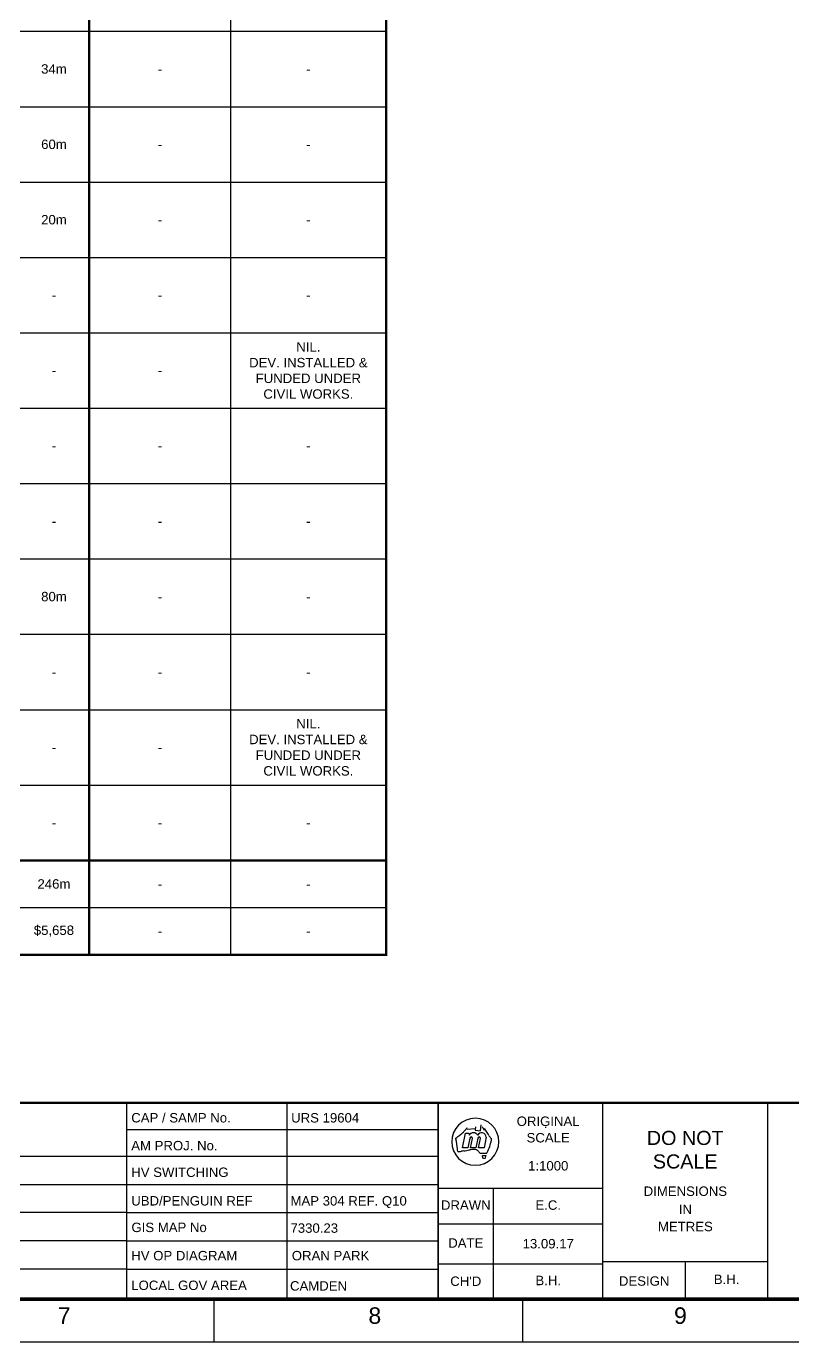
# Paper-space layout 'RETIC (2)' of a CAD drawing. Header units: metres. Extents: x -9 to 795, y -5 to 571.
# Drawn here: x 419 to 581.7, y -5.4 to 273.8 of the extents above; entities that cross this region are included whole.
import ezdxf
from ezdxf.enums import TextEntityAlignment as Align

# ---------------------------------------------------------------- set-up
doc = ezdxf.new("R2010")
doc.units = ezdxf.units.M
doc.header["$LTSCALE"] = 0.7
doc.layers.get('0').update_dxf_attribs({"color": 6})
doc.layers.add('_User Miscellaneous5', color=7, linetype='Continuous', lineweight=35)
doc.layers.add('Notes', color=7, linetype='Continuous')
doc.layers.add('SupportsUG_SP_EXT', color=7, linetype='Continuous')
doc.layers.get('SupportsUG_SP_EXT').off()
doc.styles.add('ARIAL', font='arial.ttf', dxfattribs={"height": 2})
doc.styles.add('iecISOCP', font='isocp.shx')
doc.styles.get("Standard").update_dxf_attribs({"font": 'arial.ttf'})

# ---------------------------------------------------------------- blocks, each defined once
blk = doc.blocks.new('A1_FRAME_TITLE')
at = {"layer": 'Notes', "color": 7, "linetype": 'Continuous'}
for p, q in [((449, 47.62), (449, 5.97)), ((449, 47.62), (449, 5.97)), ((515.12, 47.62), (515.12, 5.97)), ((515.12, 47.62), (515.12, 5.97)), ((515.12, 41.97), (515.12, 5.97)), ((515.12, 41.97), (515.12, 5.97)), ((515.12, 29.54), (550.12, 29.54)), ((515.12, 29.54), (550.12, 29.54))]:
    blk.add_line(p, q, dxfattribs=at)
at = {"layer": 'Notes', "color": 7}
for p, q in [((483.01, 47.62), (483.01, 5.97)), ((483.01, 47.62), (483.01, 5.97)), ((515.12, 5.97), (515.12, 47.62)), ((515.12, 5.97), (515.12, 47.62)), ((550.12, 5.97), (550.12, 47.62)), ((550.12, 5.97), (550.12, 47.62)), ((585.12, 5.97), (585.12, 47.62)), ((585.12, 5.97), (585.12, 47.62)), ((449, 41.97), (515.12, 41.97)), ((449, 41.97), (515.12, 41.97)), ((537.86, 42.48), (538.05, 42.44)), ((537.86, 42.48), (538.05, 42.44)), ((303.56, 36.33), (449, 36.33)), ((303.56, 36.33), (449, 36.33)), ((449, 36.33), (515.12, 36.33)), ((449, 36.33), (515.12, 36.33)), ((303.54, 30.28), (449, 30.28)), ((303.54, 30.28), (449, 30.28)), ((449, 30.33), (515.12, 30.33)), ((449, 30.33), (515.12, 30.33)), ((526.9, 5.97), (526.9, 29.54)), ((526.9, 5.97), (526.9, 29.54)), ((449, 24.33), (303.54, 24.33)), ((449, 24.33), (303.54, 24.33)), ((449, 24.33), (515.12, 24.33)), ((449, 24.33), (515.12, 24.33)), ((515.12, 21.97), (550.12, 21.97)), ((515.12, 21.97), (550.12, 21.97)), ((449, 18.33), (303.54, 18.33)), ((449, 18.33), (303.54, 18.33)), ((449, 18.33), (515.12, 18.33)), ((449, 18.33), (515.12, 18.33)), ((550.12, 13.97), (585.12, 13.97)), ((550.12, 13.97), (585.12, 13.97)), ((567.62, 5.97), (567.62, 13.97)), ((567.62, 5.97), (567.62, 13.97)), ((449, 12.33), (303.54, 12.33)), ((449, 12.33), (303.54, 12.33)), ((449, 12.33), (515.12, 12.33)), ((449, 12.33), (515.12, 12.33)), ((515.12, 13.47), (550.12, 13.47)), ((515.12, 13.47), (550.12, 13.47))]:
    blk.add_line(p, q, dxfattribs=at)
at = {"layer": 'Notes', "color": 4}
for p, q in [((521.32, 42.05), (523.09, 42.16)), ((521.32, 42.05), (523.09, 42.16)), ((523.09, 42.52), (522.97, 41.82)), ((523.09, 42.52), (522.97, 41.82)), ((524.11, 41.71), (524.3, 42.96)), ((524.11, 41.71), (524.3, 42.96)), ((524.94, 42.18), (525.77, 40.9)), ((524.94, 42.18), (525.77, 40.9)), ((520.31, 38.09), (520.93, 41.17)), ((520.31, 38.09), (520.93, 41.17)), ((520.93, 41.17), (521.67, 41.17)), ((520.93, 41.17), (521.67, 41.17)), ((521.87, 40.17), (521.45, 38.09)), ((521.87, 40.17), (521.45, 38.09)), ((521.67, 41.17), (521.72, 40.77)), ((521.67, 41.17), (521.72, 40.77)), ((522.02, 38.09), (522.42, 40.06)), ((522.02, 38.09), (522.42, 40.06)), ((522.97, 41.82), (524.11, 41.71)), ((522.97, 41.82), (524.11, 41.71)), ((523.58, 40.17), (523.17, 38.09)), ((523.58, 40.17), (523.17, 38.09)), ((523.74, 38.09), (524.13, 40.06)), ((523.74, 38.09), (524.13, 40.06)), ((525.33, 40.35), (524.88, 38.09)), ((525.33, 40.35), (524.88, 38.09)), ((521.45, 38.09), (520.31, 38.09)), ((521.45, 38.09), (520.31, 38.09)), ((523.17, 38.09), (522.02, 38.09)), ((523.17, 38.09), (522.02, 38.09)), ((524.88, 38.09), (523.74, 38.09)), ((524.88, 38.09), (523.74, 38.09)), ((525.38, 36.89), (523.97, 36.97)), ((523.97, 36.97), (525.38, 36.89)), ((525.38, 36.89), (523.97, 36.97)), ((525.38, 36.89), (523.97, 36.97)), ((523.97, 36.97), (525.38, 36.89)), ((525.38, 36.89), (523.97, 36.97)), ((524.61, 35.89), (524.53, 36.47)), ((524.53, 36.47), (525.26, 36.47)), ((524.61, 35.89), (524.53, 36.47)), ((524.53, 36.47), (525.26, 36.47)), ((525.26, 36.47), (525.05, 35.74)), ((525.26, 36.47), (525.05, 35.74)), ((525.05, 35.74), (524.61, 35.89)), ((525.05, 35.74), (524.61, 35.89))]:
    blk.add_line(p, q, dxfattribs=at)
at = {"layer": 'Notes', "linetype": 'Continuous'}
for p, q in [((467.56, 6.01), (467.56, -3.07)), ((467.56, 6.01), (467.56, -3.07)), ((533.07, 6.01), (533.07, -3.07)), ((533.07, 6.01), (533.07, -3.07))]:
    blk.add_line(p, q, dxfattribs=at)
at = {"layer": 'Notes', "color": 7, "linetype": 'Continuous'}
blk.add_lwpolyline([(-0.04, -3.07), (804.15, -3.07), (804.15, 573.26), (-0.04, 573.26)], close=True, dxfattribs=at)
blk.add_lwpolyline([(-0.04, -3.07), (804.15, -3.07), (804.15, 573.26), (-0.04, 573.26)], close=True, dxfattribs=at)
at = {"layer": 'Notes', "color": 7, "linetype": 'Continuous', "const_width": 0.8}
blk.add_lwpolyline([(9, 5.97), (795.11, 5.97), (795.11, 564.21), (9, 564.21)], close=True, dxfattribs=at)
blk.add_lwpolyline([(9, 5.97), (795.11, 5.97), (795.11, 564.21), (9, 564.21)], close=True, dxfattribs=at)
at = {"layer": 'Notes', "color": 7, "linetype": 'Continuous', "const_width": 0.5, "flags": 128}
blk.add_lwpolyline([(9, 47.62), (795.11, 47.62)], dxfattribs=at)
blk.add_lwpolyline([(9, 47.62), (795.11, 47.62)], dxfattribs=at)
at = {"layer": 'Notes', "color": 4}
for centre, radius, start, end in [((523.02, 39.37), 5, 0, 180), ((523.02, 39.37), 5, 0, 180), ((515.97, 46.16), 6.54, 313.7309, 319.3045), ((515.97, 46.16), 6.54, 313.7309, 319.3045), ((515.97, 46.16), 6.54, 319.3047, 324.8782), ((515.97, 46.16), 6.54, 319.3047, 324.8782), ((549.46, 57.06), 28.87, 210.1483, 211.8601), ((549.46, 57.06), 28.87, 210.1483, 211.8601), ((523.02, 39.37), 5, 180, 0), ((523.02, 39.37), 5, 180, 0), ((513.17, 49.09), 10.59, 302.5841, 308.1576), ((513.17, 49.09), 10.59, 302.5841, 308.1576), ((498.04, 35.61), 21.32, 10.3053, 12.3306), ((498.04, 35.61), 21.32, 10.3053, 12.3306), ((498.04, 35.61), 21.32, 8.2795, 10.3048), ((498.04, 35.61), 21.32, 8.2795, 10.3048), ((513.17, 49.09), 10.59, 308.157, 313.7305), ((513.17, 49.09), 10.59, 308.157, 313.7305), ((522.63, 40.21), 1.06, 31.7884, 148.2116), ((522.63, 40.21), 1.06, 31.7884, 148.2116), ((522.14, 40.11), 0.28, 348.6911, 168.6911), ((522.14, 40.11), 0.28, 348.6911, 168.6911), ((524.37, 40.3), 0.961, 2.5982, 150.8098), ((524.37, 40.3), 0.961, 2.5982, 150.8098), ((523.85, 40.11), 0.28, 348.6911, 168.6911), ((523.85, 40.11), 0.28, 348.6911, 168.6911), ((447.77, -10.21), 93.25, 33.1096, 33.2341), ((447.77, -10.21), 93.25, 33.1096, 33.2341), ((529.3, 42.96), 4.09, 213.1151, 222.4146), ((529.3, 42.96), 4.09, 213.1151, 222.4146), ((513.45, 42.48), 13.29, 341.8901, 347.8434), ((513.45, 42.48), 13.29, 341.8901, 347.8434), ((526.64, 40.53), 0.484, 222.42, 236.4422), ((526.64, 40.53), 0.484, 222.42, 236.4422), ((526.82, 40.81), 0.815, 236.4359, 244.7422), ((526.82, 40.81), 0.815, 236.4359, 244.7422), ((524.71, 40.06), 1.76, 347.8434, 354.1409), ((524.71, 40.06), 1.76, 347.8434, 354.1409), ((524.86, 40.04), 1.61, 354.1436, 1.0342), ((524.86, 40.04), 1.61, 354.1436, 1.0342), ((499.34, 35.8), 20.01, 6.2539, 8.2792), ((499.34, 35.8), 20.01, 6.2539, 8.2792), ((499.34, 35.8), 20.01, 4.2291, 6.2543), ((499.34, 35.8), 20.01, 4.2291, 6.2543), ((519.48, 39.42), 2.15, 265.1734, 270.0504), ((519.48, 39.42), 2.15, 265.1734, 270.0504), ((519.48, 39.51), 2.24, 270.0438, 274.7322), ((519.48, 39.51), 2.24, 270.0438, 274.7322), ((519.4, 40.42), 3.15, 274.7358, 283.0812), ((519.4, 40.42), 3.15, 274.7358, 283.0812), ((521.23, 32.55), 4.93, 97.7419, 103.0814), ((521.23, 32.55), 4.93, 97.7419, 103.0814), ((517.51, 59.88), 22.65, 277.7418, 280.8825), ((517.51, 59.88), 22.65, 277.7418, 280.8825), ((522.66, 33.09), 4.63, 85.4613, 100.8824), ((522.66, 33.09), 4.63, 85.4613, 100.8824), ((522.96, 36.78), 0.924, 46.5875, 85.4612), ((522.96, 36.78), 0.924, 46.5875, 85.4612), ((522.11, 35.89), 2.16, 30.1885, 46.5879), ((522.11, 35.89), 2.16, 30.1885, 46.5879), ((524.88, 37.45), 0.75, 311.6083, 321.0792), ((524.88, 37.45), 0.75, 311.6083, 321.0792), ((524.94, 37.41), 0.675, 321.0838, 331.5982), ((524.94, 37.41), 0.675, 321.0838, 331.5982), ((518.77, 40.74), 7.69, 331.5942, 341.8897), ((518.77, 40.74), 7.69, 331.5942, 341.8897)]:
    blk.add_arc(centre, radius, start, end, dxfattribs=at)
at = {"layer": 'Notes', "color": 7, "style": 'ARIAL'}
for s, height, p in [('CAP / SAMP No.', 2, (450, 43.47)), ('CAP / SAMP No.', 2, (450, 43.47)), ('AM PROJ. No.', 2, (450, 37.55)), ('AM PROJ. No.', 2, (450, 37.55)), ('HV SWITCHING', 2, (450, 31.9)), ('HV SWITCHING', 2, (450, 31.9)), ('UBD/PENGUIN REF', 2, (450, 25.84)), ('UBD/PENGUIN REF', 2, (450, 25.84)), ('GIS MAP No', 2, (450.04, 20.2)), ('GIS MAP No', 2, (450.04, 20.2)), ('HV OP DIAGRAM', 2, (450, 14.2)), ('HV OP DIAGRAM', 2, (450, 14.2)), ('LOCAL GOV AREA', 2, (450, 7.9)), ('LOCAL GOV AREA', 2, (450, 7.9)), ('7', 3.5, (434.4, 0.72)), ('7', 3.5, (434.4, 0.72)), ('8', 3.5, (500.34, 0.72)), ('8', 3.5, (500.34, 0.72)), ('9', 3.5, (565.21, 0.72)), ('9', 3.5, (565.21, 0.72))]:
    blk.add_text(s, height=height, dxfattribs=at).set_placement(p)
for s, p in [('ORIGINAL', (538.49, 42.73)), ('ORIGINAL', (538.49, 42.73)), ('SCALE', (538.49, 39.23)), ('SCALE', (538.49, 39.23)), ('DIMENSIONS', (567.62, 27.88)), ('DIMENSIONS', (567.62, 27.88)), ('DRAWN', (521.01, 24.93)), ('DRAWN', (521.01, 24.93)), ('IN', (567.62, 24.04)), ('IN', (567.62, 24.04)), ('METRES', (567.62, 20.38)), ('METRES', (567.62, 20.38)), ('DATE', (521.01, 16.88)), ('DATE', (521.01, 16.88)), ("CH'D", (521.01, 8.77)), ("CH'D", (521.01, 8.77)), ('DESIGN', (558.87, 8.81)), ('DESIGN', (558.87, 8.81))]:
    blk.add_text(s, height=2, dxfattribs=at).set_placement(p, align=Align.CENTER)
at = {"layer": 'Notes', "color": 7, "insert": (567.59, 37.67), "char_height": 3, "width": 29.1, "attachment_point": 5, "style": 'ARIAL'}
blk.add_mtext('DO NOT SCALE', dxfattribs=at)
blk.add_mtext('DO NOT SCALE', dxfattribs=at)
at = {"layer": 'Notes', "color": 7, "insert": (538.51, 17.72), "char_height": 2, "attachment_point": 5, "style": 'ARIAL'}
blk.add_mtext_dynamic_manual_height_columns('13.09.17', width=23.2209, gutter_width=10, heights=[0], dxfattribs=at)
blk.add_mtext_dynamic_manual_height_columns('13.09.17', width=23.2209, gutter_width=10, heights=[0], dxfattribs=at)
at = {"layer": 'Notes', "color": 7}
blk.add_attdef('EPD_REF_NO', text='', height=5, dxfattribs=at).set_placement((760.12, 52.77), align=Align.CENTER)
blk.add_attdef('EPD_REF_NO', text='', height=5, dxfattribs=at).set_placement((760.12, 52.77), align=Align.CENTER)
at = {"layer": 'Notes', "color": 3, "style": 'iecISOCP', "flags": 8}
blk.add_attdef('VERSION_NO', text='', height=2.5, rotation=90, dxfattribs=at).set_placement((272.82, 44.54), align=Align.MIDDLE_CENTER)
blk.add_attdef('VERSION_NO', text='', height=2.5, rotation=90, dxfattribs=at).set_placement((272.82, 44.54), align=Align.MIDDLE_CENTER)
at = {"layer": 'Notes', "color": 7, "style": 'ARIAL'}
for tag, p in [('CAP_NO', (483.94, 43.46)), ('CAP_NO', (483.94, 43.46)), ('IE_NUM', (483.8, 37.81)), ('IE_NUM', (483.8, 37.81)), ('REF_No_1', (306, 32.31)), ('REF_No_1', (306, 32.31)), ('REF_1', (327.55, 32.31)), ('REF_1', (327.55, 32.31)), ('GEN_WO', (412.46, 31.76)), ('GEN_WO', (412.46, 31.76)), ('HV_SWITCH', (484.22, 32.16)), ('HV_SWITCH', (484.22, 32.16)), ('REF_No_2', (306, 26.31)), ('REF_No_2', (306, 26.31)), ('REF_2', (327.55, 26.31)), ('REF_2', (327.55, 26.31)), ('OH_WO', (412.46, 25.81)), ('OH_WO', (412.46, 25.81)), ('UBD_REF', (483.8, 25.83)), ('UBD_REF', (483.8, 25.83)), ('REF_No_3', (306, 20.31)), ('REF_No_3', (306, 20.31)), ('REF_3', (327.55, 20.31)), ('REF_3', (327.55, 20.31)), ('UG_WO', (412.46, 20.05)), ('UG_WO', (412.46, 20.05)), ('GIS_MAP_No', (483.8, 20.04)), ('GIS_MAP_No', (483.8, 20.04)), ('REF_No_4', (306, 14.31)), ('REF_No_4', (306, 14.31)), ('REF_4', (327.55, 14.31)), ('REF_4', (327.55, 14.31)), ('SUB_WO', (412.46, 13.81)), ('SUB_WO', (412.46, 13.81)), ('HV_OP_DIAG', (484.08, 14.2)), ('HV_OP_DIAG', (484.08, 14.2)), ('LGA', (483.7, 7.78)), ('LGA', (483.7, 7.78))]:
    blk.add_attdef(tag, p, '', height=2, dxfattribs=at)
at = {"layer": 'Notes', "color": 7, "style": 'ARIAL', "width": 1.1}
for tag, p in [('T1', (655.13, 39.47)), ('T1', (655.13, 39.47)), ('T2', (655.13, 34.35)), ('T2', (655.13, 34.35)), ('T3', (655.13, 28.92)), ('T3', (655.13, 28.92)), ('T4', (655.13, 23.66)), ('T4', (655.13, 23.66)), ('T5', (655.13, 18.23)), ('T5', (655.13, 18.23)), ('T6', (655.13, 12.97)), ('T6', (655.13, 12.97))]:
    blk.add_attdef(tag, text='', height=3.5, dxfattribs=at).set_placement(p, align=Align.CENTER)
at = {"layer": 'Notes', "color": 7, "style": 'ARIAL'}
for tag, height, p in [('scale', 2, (538.51, 33.27)), ('scale', 2, (538.51, 33.27)), ('DRAWN', 2, (538.51, 24.93)), ('DRAWN', 2, (538.51, 24.93)), ('REV', 5, (790.81, 17.1)), ('REV', 5, (790.81, 17.1)), ('DESIGN', 2, (576.37, 9.15)), ('DESIGN', 2, (576.37, 9.15)), ('CHD', 2, (538.51, 8.93)), ('CHD', 2, (538.51, 8.93))]:
    blk.add_attdef(tag, text='', height=height, dxfattribs=at).set_placement(p, align=Align.CENTER)
blk.add_attdef('NUM', text='', height=7, dxfattribs=at).set_placement((763.12, 20.12), align=Align.MIDDLE_CENTER)
blk.add_attdef('NUM', text='', height=7, dxfattribs=at).set_placement((763.12, 20.12), align=Align.MIDDLE_CENTER)
for tag, p in [('NS', (762.87, 8.12)), ('NS', (762.87, 8.12)), ('SHTS', (774.68, 8.12)), ('SHTS', (774.68, 8.12))]:
    blk.add_attdef(tag, text='', height=2, dxfattribs=at).set_placement(p, align=Align.MIDDLE)
at = {"layer": 'Notes', "style": 'iecISOCP'}
blk.add_attdef('ExportID', (9.02, 2.35), '', height=2.5, dxfattribs=at)
blk.add_attdef('ExportID', (9.02, 2.35), '', height=2.5, dxfattribs=at)
at = {"layer": 'Notes', "style": 'iecISOCP', "flags": 1}
for tag, p in [('ProjectType', (14.12, -26.84)), ('ProjectType', (14.12, -26.84)), ('ProjectNumber', (23.5, -26.86)), ('ProjectNumber', (23.5, -26.86)), ('DrawingNumber', (35.46, -26.85)), ('DrawingNumber', (35.46, -26.85)), ('ProjectDescription', (47.51, -26.87)), ('ProjectDescription', (47.51, -26.87)), ('ExportDate', (60.23, -26.83)), ('ExportDate', (60.23, -26.83)), ('ExportUserName', (69.1, -26.84)), ('ExportUserName', (69.1, -26.84)), ('DesignerCompanyName', (81.43, -26.84)), ('DesignerCompanyName', (81.43, -26.84)), ('ExportAreaOfInterest', (97.04, -26.86)), ('ExportAreaOfInterest', (97.04, -26.86)), ('GIS_SUCCESS', (111.94, -26.82)), ('GIS_SUCCESS', (111.94, -26.82)), ('CAD_SUCCESS', (121.73, -26.83)), ('CAD_SUCCESS', (121.73, -26.83)), ('DEPOTCODE', (132.05, -26.92)), ('DEPOTCODE', (132.05, -26.92)), ('ExportCategories', (140.02, -26.84)), ('ExportCategories', (140.02, -26.84)), ('Comments', (154.33, -26.93)), ('Comments', (154.33, -26.93)), ('EPD_-_VERSION_1.5', (161.74, -26.93)), ('EPD_-_VERSION_1.5', (161.74, -26.93))]:
    blk.add_attdef(tag, p, '', height=1, dxfattribs=at)
blk = doc.blocks.new('*T120')
at = {"layer": '_User Miscellaneous5', "color": 0, "linetype": 'ByBlock', "lineweight": -2, "ltscale": 0.5, "transparency": 16777216}
for p, q in [((0, 0), (240.19, 0)), ((0, 0), (0, -16.21)), ((240.19, 0), (240.19, -16.21)), ((0, -39.58), (0, -444.57)), ((20, -39.58), (20, -424.57)), ((45.73, -39.58), (45.73, -434.57)), ((60.73, -39.58), (60.73, -434.57)), ((87.19, -39.58), (87.19, -444.57)), ((177.19, -39.58), (177.19, -444.57)), ((207.19, -39.58), (207.19, -444.57)), ((240.19, -39.58), (240.19, -444.57)), ((87.19, -48.57), (177.19, -48.57)), ((102.19, -48.57), (102.19, -444.57)), ((117.19, -48.57), (117.19, -444.57)), ((132.19, -48.57), (132.19, -444.57)), ((147.19, -48.57), (147.19, -444.57)), ((162.19, -48.57), (162.19, -444.57)), ((0, -56.57), (240.19, -56.57)), ((0, -72.57), (240.19, -72.57)), ((0, -88.57), (240.19, -88.57)), ((0, -104.57), (240.19, -104.57)), ((0, -120.57), (240.19, -120.57)), ((0, -136.57), (240.19, -136.57)), ((0, -152.57), (240.19, -152.57)), ((0, -168.57), (240.19, -168.57)), ((0, -184.57), (240.19, -184.57)), ((0, -200.57), (240.19, -200.57)), ((0, -216.57), (240.19, -216.57)), ((0, -232.57), (240.19, -232.57)), ((0, -248.57), (240.19, -248.57)), ((0, -264.57), (240.19, -264.57)), ((0, -280.57), (240.19, -280.57)), ((0, -296.57), (240.19, -296.57)), ((0, -312.57), (240.19, -312.57)), ((0, -328.57), (240.19, -328.57)), ((0, -344.57), (240.19, -344.57)), ((0, -360.57), (240.19, -360.57)), ((0, -376.57), (240.19, -376.57)), ((0, -392.57), (240.19, -392.57)), ((0, -408.57), (240.19, -408.57)), ((0, -424.57), (240.19, -424.57)), ((0, -434.57), (240.19, -434.57)), ((0, -444.57), (240.19, -444.57))]:
    blk.add_line(p, q, dxfattribs=at)
at = {"layer": 'Defpoints', "color": 8, "linetype": 'ByBlock', "lineweight": 0, "ltscale": 0.5, "transparency": 16777216}
for p, q in [((0, -16.21), (240.19, -16.21)), ((0, -16.21), (0, -39.58)), ((240.19, -16.21), (240.19, -39.58)), ((0, -21.88), (240.19, -21.88)), ((132.19, -21.88), (132.19, -33.68)), ((0, -33.68), (240.19, -33.68)), ((0, -39.58), (240.19, -39.58))]:
    blk.add_line(p, q, dxfattribs=at)
at = {"layer": '_User Miscellaneous5', "color": 7, "ltscale": 0.5, "transparency": 16777216}
for s, insert, char_height, width, attachment_point in [('{\\fArial|b1|i0|c0|p34;URBAN SUBDIVISION RELATED REIMBURSEMENT - DUCT & HV. CABLE SCHEDULE \\PNOTE} - ALL TRENCH SECTIONS ARE TO BE READ & VIEWED FROM NODE TO NODE AS NOMINATED.', (120.1, -8.11), 3, 237.1926, 5), ('{\\fArial|b1|i0|c0|p34;DUCT & CABLE SCHEDULE CODE}', (120.1, -21.38), 2.5, 239.1926, 8), ('{\\fArial|b1|i0|c0|p34;T & R}: - HV LIGHT TRENCHING & REINSTATEMENT                   \\P{\\fArial|b1|i0|c0|p34;LC}: - LAY HV. CABLE - DIRECTLY BURIED IN TRENCH\\P{\\fArial|b1|i0|c0|p34;C}: - CABLE - MATERIALS ', (5, -23.38), 2, 122.1926, 1), ('{\\fArial|b1|i0|c0|p34;LD}: - LAY HV. 125mm DUCTS IN TRENCH  \\P{\\fArial|b1|i0|c0|p34;PC:} - LAY CABLE - PULL CABLE THROUGH DUCTS\\P{\\fArial|b1|i0|c0|p34;D}: - LAY HV. DUCT IN SL/LV TRENCH', (133.69, -23.38), 2, 105, 1), ('{\\fArial|b1|i0|c0|p34;* ALL LENGTHS ENTERED IN METRES (m)}', (120.1, -34.68), 2, 238.1926, 2), ('CAPITAL CONTRIBUTION - HV CABLE & DUCT CONSTRUCTION IN URBAN SUBDIVISIONS (m)', (132.19, -44.08), 2, 87, 5), ('ROUTE\\PLENGTH\\P(m)', (53.23, -48.08), 2, 12, 5), ('OTHER DUCT REIMBURSEMENT\\P(m) x ($)', (192.19, -48.08), 2, 27, 5), ('EXISTING DUCT USAGE\\P(m) x ($)', (223.69, -48.08), 2, 30, 5), ('NODES', (10, -48.08), 2, 17, 5), ('DUCT\\PCONFIG.', (32.86, -48.08), 2, 22.7288, 5), ('CUSTOMER FUNDED DUCTS', (73.96, -48.08), 2, 23.4638, 5), ('T & R', (94.69, -52.57), 2, 12, 5), ('LD', (109.69, -52.57), 2, 12, 5), ('LC', (124.69, -52.57), 2, 12, 5), ('PC', (139.69, -52.57), 2, 12, 5), ('C', (154.69, -52.57), 2, 12, 5), ('D', (169.69, -52.57), 2, 12, 5), ('NIL.\\PDEV. FUNDED\\PURS 19602\\PDRG. 505591', (223.69, -64.57), 2, 27, 5), ('A - B', (10, -64.57), 2, 14, 5), ('-', (53.23, -64.57), 2, 9, 5), ('-', (73.96, -64.57), 2, 20.4638, 5), ('-', (94.69, -64.57), 2, 12, 5), ('-', (109.69, -64.57), 2, 12, 5), ('-', (124.69, -64.57), 2, 12, 5), ('-', (139.69, -64.57), 2, 12, 5), ('-', (154.69, -64.57), 2, 12, 5), ('-', (169.69, -64.57), 2, 12, 5), ('-', (192.19, -64.57), 2, 27, 5), ('EXISTING', (32.86, -71.07), 2, 19.7288, 8), ('NIL.\\PDEV. FUNDED\\PURS 19602\\PDRG. 505591', (223.69, -80.57), 2, 27, 5), ('B - L', (10, -80.57), 2, 14, 5), ('-', (53.23, -80.57), 2, 9, 5), ('-', (73.96, -80.57), 2, 20.4638, 5), ('-', (94.69, -80.57), 2, 12, 5), ('-', (109.69, -80.57), 2, 12, 5), ('-', (124.69, -80.57), 2, 12, 5), ('-', (139.69, -80.57), 2, 12, 5), ('-', (154.69, -80.57), 2, 12, 5), ('-', (169.69, -80.57), 2, 12, 5), ('-', (192.19, -80.57), 2, 27, 5), ('EXISTING', (32.86, -87.07), 2, 19.7288, 8), ('NIL.\\PDEV. FUNDED\\PURS 19602\\PDRG. 505591', (223.69, -96.57), 2, 27, 5), ('C - D', (10, -96.57), 2, 14, 5), ('-', (53.23, -96.57), 2, 9, 5), ('-', (73.96, -96.57), 2, 20.4638, 5), ('-', (94.69, -96.57), 2, 12, 5), ('-', (109.69, -96.57), 2, 12, 5), ('-', (124.69, -96.57), 2, 12, 5), ('-', (139.69, -96.57), 2, 12, 5), ('-', (154.69, -96.57), 2, 12, 5), ('-', (169.69, -96.57), 2, 12, 5), ('-', (192.19, -96.57), 2, 27, 5), ('EXISTING', (32.86, -103.07), 2, 19.7288, 8), ('D - E', (10, -112.57), 2, 14, 5), ('6m', (53.23, -112.57), 2, 9, 5), ('1 x 50mm\\P1 x 125mm', (73.96, -112.57), 2, 20.4638, 5), ('-', (94.69, -112.57), 2, 12, 5), ('-', (109.69, -112.57), 2, 12, 5), ('-', (124.69, -112.57), 2, 12, 5), ('-', (139.69, -112.57), 2, 12, 5), ('-', (154.69, -112.57), 2, 12, 5), ('-', (169.69, -112.57), 2, 12, 5), ('-', (192.19, -112.57), 2, 27, 5), ('-', (223.69, -112.57), 2, 30, 5), ('NEW', (32.86, -119.07), 2, 19.7288, 8), ('E - F', (10, -128.57), 2, 14, 5), ('53m', (53.23, -128.57), 2, 9, 5), ('1 x 125mm', (73.96, -128.57), 2, 20.4638, 5), ('-', (94.69, -128.57), 2, 12, 5), ('-', (109.69, -128.57), 2, 12, 5), ('-', (124.69, -128.57), 2, 12, 5), ('-', (139.69, -128.57), 2, 12, 5), ('-', (154.69, -128.57), 2, 12, 5), ('-', (169.69, -128.57), 2, 12, 5), ('-', (192.19, -128.57), 2, 27, 5), ('-', (223.69, -128.57), 2, 30, 5), ('NEW', (32.86, -135.07), 2, 19.7288, 8), ('1 x 50mm\\P1 x 125mm', (73.96, -144.57), 2, 20.4638, 5), ('F - G', (10, -144.57), 2, 14, 5), ('10m', (53.23, -144.57), 2, 9, 5), ('-', (94.69, -144.57), 2, 12, 5), ('-', (109.69, -144.57), 2, 12, 5), ('-', (124.69, -144.57), 2, 12, 5), ('-', (139.69, -144.57), 2, 12, 5), ('-', (154.69, -144.57), 2, 12, 5), ('-', (169.69, -144.57), 2, 12, 5), ('-', (192.19, -144.57), 2, 27, 5), ('-', (223.69, -144.57), 2, 30, 5), ('NEW', (32.86, -151.07), 2, 19.7288, 8), ('G - H', (10, -160.57), 2, 14, 5), ('62m', (53.23, -160.57), 2, 9, 5), ('1 x 125mm', (73.96, -160.57), 2, 20.4638, 5), ('-', (94.69, -160.57), 2, 12, 5), ('-', (109.69, -160.57), 2, 12, 5), ('-', (124.69, -160.57), 2, 12, 5), ('-', (139.69, -160.57), 2, 12, 5), ('-', (154.69, -160.57), 2, 12, 5), ('-', (169.69, -160.57), 2, 12, 5), ('-', (192.19, -160.57), 2, 27, 5), ('-', (223.69, -160.57), 2, 30, 5), ('NEW', (32.86, -167.07), 2, 19.7288, 8), ('H - J', (10, -176.57), 2, 14, 5), ('13m', (53.23, -176.57), 2, 9, 5), ('1 x 50mm\\P1 x 125mm', (73.96, -176.57), 2, 20.4638, 5), ('-', (94.69, -176.57), 2, 12, 5), ('-', (109.69, -176.57), 2, 12, 5), ('-', (124.69, -176.57), 2, 12, 5), ('-', (139.69, -176.57), 2, 12, 5), ('-', (154.69, -176.57), 2, 12, 5), ('-', (169.69, -176.57), 2, 12, 5), ('-', (192.19, -176.57), 2, 27, 5), ('-', (223.69, -176.57), 2, 30, 5), ('NEW', (32.86, -183.07), 2, 19.7288, 8), ('NIL.\\PDEV. INSTALLED &\\PFUNDED UNDER\\PCIVIL WORKS.', (223.69, -192.57), 2, 27, 5), ('H - T', (10, -192.57), 2, 14, 5), ('-', (53.23, -192.57), 2, 9, 5), ('-', (73.96, -192.57), 2, 20.4638, 5), ('-', (94.69, -192.57), 2, 12, 5), ('-', (109.69, -192.57), 2, 12, 5), ('-', (124.69, -192.57), 2, 12, 5), ('-', (139.69, -192.57), 2, 12, 5), ('-', (154.69, -192.57), 2, 12, 5), ('-', (169.69, -192.57), 2, 12, 5), ('-', (192.19, -192.57), 2, 27, 5), ('EXISTING', (32.86, -199.07), 2, 19.7288, 8), ('J - K', (10, -208.57), 2, 14, 5), ('27m', (53.23, -208.57), 2, 9, 5), ('1 x 125mm', (73.96, -208.57), 2, 20.4638, 5), ('-', (94.69, -208.57), 2, 12, 5), ('-', (109.69, -208.57), 2, 12, 5), ('-', (124.69, -208.57), 2, 12, 5), ('-', (139.69, -208.57), 2, 12, 5), ('-', (154.69, -208.57), 2, 12, 5), ('-', (169.69, -208.57), 2, 12, 5), ('-', (192.19, -208.57), 2, 27, 5), ('-', (223.69, -208.57), 2, 30, 5), ('NEW', (32.86, -215.07), 2, 19.7288, 8), ('K - K1', (10, -224.57), 2, 14, 5), ('15m', (53.23, -224.57), 2, 9, 5), ('1 x 50mm', (73.96, -224.57), 2, 20.4638, 5), ('-', (94.69, -224.57), 2, 12, 5), ('-', (109.69, -224.57), 2, 12, 5), ('-', (124.69, -224.57), 2, 12, 5), ('-', (139.69, -224.57), 2, 12, 5), ('-', (154.69, -224.57), 2, 12, 5), ('-', (169.69, -224.57), 2, 12, 5), ('-', (192.19, -224.57), 2, 27, 5), ('-', (223.69, -224.57), 2, 30, 5), ('NEW', (32.86, -231.07), 2, 19.7288, 8), ('L - M', (10, -240.57), 2, 14, 5), ('26m', (53.23, -240.57), 2, 9, 5), ('1 x 125mm', (73.96, -240.57), 2, 20.4638, 5), ('52m', (169.69, -240.57), 2, 12, 5), ('-', (94.69, -240.57), 2, 12, 5), ('-', (109.69, -240.57), 2, 12, 5), ('-', (124.69, -240.57), 2, 12, 5), ('-', (139.69, -240.57), 2, 12, 5), ('-', (154.69, -240.57), 2, 12, 5), ('-', (192.19, -240.57), 2, 27, 5), ('-', (223.69, -240.57), 2, 30, 5), ('NEW', (32.86, -247.07), 2, 19.7288, 8), ('1 x 50mm\\P1 x 125mm', (73.96, -256.57), 2, 20.4638, 5), ('M - N', (10, -256.57), 2, 14, 5), ('17m', (53.23, -256.57), 2, 9, 5), ('-', (94.69, -256.57), 2, 12, 5), ('-', (109.69, -256.57), 2, 12, 5), ('-', (124.69, -256.57), 2, 12, 5), ('-', (139.69, -256.57), 2, 12, 5), ('-', (154.69, -256.57), 2, 12, 5), ('34m', (169.69, -256.57), 2, 12, 5), ('-', (192.19, -256.57), 2, 27, 5), ('-', (223.69, -256.57), 2, 30, 5), ('NEW', (32.86, -263.07), 2, 19.7288, 8), ('N - P', (10, -272.57), 2, 14, 5), ('30m', (53.23, -272.57), 2, 9, 5), ('1 x 125mm', (73.96, -272.57), 2, 20.4638, 5), ('-', (94.69, -272.57), 2, 12, 5), ('-', (109.69, -272.57), 2, 12, 5), ('-', (124.69, -272.57), 2, 12, 5), ('-', (139.69, -272.57), 2, 12, 5), ('-', (154.69, -272.57), 2, 12, 5), ('60m', (169.69, -272.57), 2, 12, 5), ('-', (192.19, -272.57), 2, 27, 5), ('-', (223.69, -272.57), 2, 30, 5), ('NEW', (32.86, -279.07), 2, 19.7288, 8), ('P - Q', (10, -288.57), 2, 14, 5), ('10m', (53.23, -288.57), 2, 9, 5), ('1 x 50mm\\P1 x 125mm', (73.96, -288.57), 2, 20.4638, 5), ('20m', (169.69, -288.57), 2, 12, 5), ('-', (94.69, -288.57), 2, 12, 5), ('-', (109.69, -288.57), 2, 12, 5), ('-', (124.69, -288.57), 2, 12, 5), ('-', (139.69, -288.57), 2, 12, 5), ('-', (154.69, -288.57), 2, 12, 5), ('-', (192.19, -288.57), 2, 27, 5), ('-', (223.69, -288.57), 2, 30, 5), ('NEW', (32.86, -295.07), 2, 19.7288, 8), ('Q - R', (10, -304.57), 2, 14, 5), ('36m', (53.23, -304.57), 2, 9, 5), ('1 x 125mm', (73.96, -304.57), 2, 20.4638, 5), ('-', (94.69, -304.57), 2, 12, 5), ('-', (109.69, -304.57), 2, 12, 5), ('-', (124.69, -304.57), 2, 12, 5), ('-', (139.69, -304.57), 2, 12, 5), ('-', (154.69, -304.57), 2, 12, 5), ('-', (169.69, -304.57), 2, 12, 5), ('-', (192.19, -304.57), 2, 27, 5), ('-', (223.69, -304.57), 2, 30, 5), ('NEW', (32.86, -311.07), 2, 19.7288, 8), ('NIL.\\PDEV. INSTALLED &\\PFUNDED UNDER\\PCIVIL WORKS.', (223.69, -320.57), 2, 27, 5), ('Q - W', (10, -320.57), 2, 14, 5), ('-', (53.23, -320.57), 2, 9, 5), ('-', (73.96, -320.57), 2, 20.4638, 5), ('-', (94.69, -320.57), 2, 12, 5), ('-', (109.69, -320.57), 2, 12, 5), ('-', (124.69, -320.57), 2, 12, 5), ('-', (139.69, -320.57), 2, 12, 5), ('-', (154.69, -320.57), 2, 12, 5), ('-', (169.69, -320.57), 2, 12, 5), ('-', (192.19, -320.57), 2, 27, 5), ('EXISTING', (32.86, -327.07), 2, 19.7288, 8), ('1 x 50mm\\P1 x 125mm', (73.96, -336.57), 2, 20.4638, 5), ('R - S', (10, -336.57), 2, 14, 5), ('31m', (53.23, -336.57), 2, 9, 5), ('-', (94.69, -336.57), 2, 12, 5), ('-', (109.69, -336.57), 2, 12, 5), ('-', (124.69, -336.57), 2, 12, 5), ('-', (139.69, -336.57), 2, 12, 5), ('-', (154.69, -336.57), 2, 12, 5), ('-', (169.69, -336.57), 2, 12, 5), ('-', (192.19, -336.57), 2, 27, 5), ('-', (223.69, -336.57), 2, 30, 5), ('NEW', (32.86, -343.07), 2, 19.7288, 8), ('S - U', (10, -352.57), 2, 14, 5), ('210m', (53.23, -352.57), 2, 9, 5), ('1 x 125mm', (73.96, -352.57), 2, 20.4638, 5), ('-', (94.69, -352.57), 2, 12, 5), ('-', (109.69, -352.57), 2, 12, 5), ('-', (124.69, -352.57), 2, 12, 5), ('-', (139.69, -352.57), 2, 12, 5), ('-', (154.69, -352.57), 2, 12, 5), ('-', (169.69, -352.57), 2, 12, 5), ('-', (192.19, -352.57), 2, 27, 5), ('-', (223.69, -352.57), 2, 30, 5), ('NEW', (32.86, -359.07), 2, 19.7288, 8), ('V - W', (10, -368.57), 2, 14, 5), ('40m', (53.23, -368.57), 2, 9, 5), ('2 x 125mm', (73.96, -368.57), 2, 20.4638, 5), ('80m', (169.69, -368.57), 2, 12, 5), ('-', (94.69, -368.57), 2, 12, 5), ('-', (109.69, -368.57), 2, 12, 5), ('-', (124.69, -368.57), 2, 12, 5), ('-', (139.69, -368.57), 2, 12, 5), ('-', (154.69, -368.57), 2, 12, 5), ('-', (192.19, -368.57), 2, 27, 5), ('-', (223.69, -368.57), 2, 30, 5), ('NEW', (32.86, -375.07), 2, 19.7288, 8), ('1 x 50mm\\P2 x 125mm', (73.96, -384.57), 2, 20.4638, 5), ('W - X', (10, -384.57), 2, 14, 5), ('18m', (53.23, -384.57), 2, 9, 5), ('-', (94.69, -384.57), 2, 12, 5), ('-', (109.69, -384.57), 2, 12, 5), ('-', (124.69, -384.57), 2, 12, 5), ('-', (139.69, -384.57), 2, 12, 5), ('-', (154.69, -384.57), 2, 12, 5), ('-', (169.69, -384.57), 2, 12, 5), ('-', (192.19, -384.57), 2, 27, 5), ('-', (223.69, -384.57), 2, 30, 5), ('NEW', (32.86, -391.07), 2, 19.7288, 8), ('NIL.\\PDEV. INSTALLED &\\PFUNDED UNDER\\PCIVIL WORKS.', (223.69, -400.57), 2, 27, 5), ('X - Y', (10, -400.57), 2, 14, 5), ('-', (53.23, -400.57), 2, 9, 5), ('-', (73.96, -400.57), 2, 20.4638, 5), ('-', (94.69, -400.57), 2, 12, 5), ('-', (109.69, -400.57), 2, 12, 5), ('-', (124.69, -400.57), 2, 12, 5), ('-', (139.69, -400.57), 2, 12, 5), ('-', (154.69, -400.57), 2, 12, 5), ('-', (169.69, -400.57), 2, 12, 5), ('-', (192.19, -400.57), 2, 27, 5), ('EXISTING', (32.86, -407.07), 2, 19.7288, 8), ('Y - Z', (10, -416.57), 2, 14, 5), ('31m', (53.23, -416.57), 2, 9, 5), ('2 x 125mm', (73.96, -416.57), 2, 20.4638, 5), ('-', (94.69, -416.57), 2, 12, 5), ('-', (109.69, -416.57), 2, 12, 5), ('-', (124.69, -416.57), 2, 12, 5), ('-', (139.69, -416.57), 2, 12, 5), ('-', (154.69, -416.57), 2, 12, 5), ('-', (169.69, -416.57), 2, 12, 5), ('-', (192.19, -416.57), 2, 27, 5), ('-', (223.69, -416.57), 2, 30, 5), ('NEW', (32.86, -423.07), 2, 19.7288, 8), ('50mm = {\\C1;120m}\\P125mm = {\\C1;709m}', (73.96, -429.57), 2, 23.4638, 5), ('TOTAL NEW (m)', (22.86, -429.57), 2, 42.7288, 5), ('635m', (53.23, -429.57), 2, 12, 5), ('-', (94.69, -429.57), 2, 12, 5), ('-', (109.69, -429.57), 2, 12, 5), ('-', (124.69, -429.57), 2, 12, 5), ('-', (139.69, -429.57), 2, 12, 5), ('-', (154.69, -429.57), 2, 12, 5), ('246m', (169.69, -429.57), 2, 12, 5), ('-', (192.19, -429.57), 2, 27, 5), ('-', (223.69, -429.57), 2, 30, 5), ('TOTAL ($)', (43.6, -439.57), 2, 84.1926, 5), ('$5,658', (169.69, -439.57), 2, 12, 5), ('-', (94.69, -439.57), 2, 12, 5), ('-', (109.69, -439.57), 2, 12, 5), ('-', (124.69, -439.57), 2, 12, 5), ('-', (139.69, -439.57), 2, 12, 5), ('-', (154.69, -439.57), 2, 12, 5), ('-', (192.19, -439.57), 2, 27, 5), ('-', (223.69, -439.57), 2, 30, 5)]:
    blk.add_mtext(s, dxfattribs=dict(at, insert=insert, char_height=char_height, width=width, attachment_point=attachment_point))

psp = doc.layouts.new('RETIC (2)')

# ---------------------------------------------------------------- linework, layer by layer
at = {"layer": '_User Miscellaneous5', "const_width": 0.5}
psp.add_lwpolyline([(255.16, 521.34), (495.35, 521.34), (495.35, 76.76), (255.16, 76.76)], close=True, dxfattribs=at)
for points in [[(432.35, 481.88), (432.35, 76.76)], [(255.16, 96.76), (495.35, 96.76)]]:
    psp.add_lwpolyline(points, dxfattribs=at)

# ---------------------------------------------------------------- block references
psp.add_blockref('*T120', (255.16, 521.34))
at = {"layer": 'SupportsUG_SP_EXT'}
ref = psp.add_blockref('A1_FRAME_TITLE', (-8.74, -2.32), dxfattribs=at)
ref.add_attrib('DESIGN', 'B.H.', dxfattribs={"layer": 'Notes', "color": 7, "height": 2, "style": 'ARIAL'}).set_placement((567.63, 6.84), align=Align.CENTER)
ref.add_attrib('DRAWN', 'E.C.', dxfattribs={"layer": 'Notes', "color": 7, "height": 2, "style": 'ARIAL'}).set_placement((529.77, 22.61), align=Align.CENTER)
ref.add_attrib('CHD', 'B.H.', dxfattribs={"layer": 'Notes', "color": 7, "height": 2, "style": 'ARIAL'}).set_placement((529.77, 6.61), align=Align.CENTER)
ref.add_attrib('scale', '1:1000', dxfattribs={"layer": 'Notes', "color": 7, "height": 2, "style": 'ARIAL'}).set_placement((529.77, 30.95), align=Align.CENTER)
ref.add_attrib('CAP_NO', 'URS 19604', (475.2, 41.14), dxfattribs={"layer": 'Notes', "color": 7, "height": 2, "style": 'ARIAL'})
ref.add_attrib('UBD_REF', 'MAP 304 REF. Q10', (475.06, 23.51), dxfattribs={"layer": 'Notes', "color": 7, "height": 2, "style": 'ARIAL'})
ref.add_attrib('GIS_MAP_No', '7330.23', (475.06, 17.73), dxfattribs={"layer": 'Notes', "color": 7, "height": 2, "style": 'ARIAL'})
ref.add_attrib('HV_OP_DIAG', 'ORAN PARK', (475.34, 11.88), dxfattribs={"layer": 'Notes', "color": 7, "height": 2, "style": 'ARIAL'})
ref.add_attrib('LGA', 'CAMDEN', (474.96, 5.46), dxfattribs={"layer": 'Notes', "color": 7, "height": 2, "style": 'ARIAL'})

doc.saveas('drawing.dxf')
